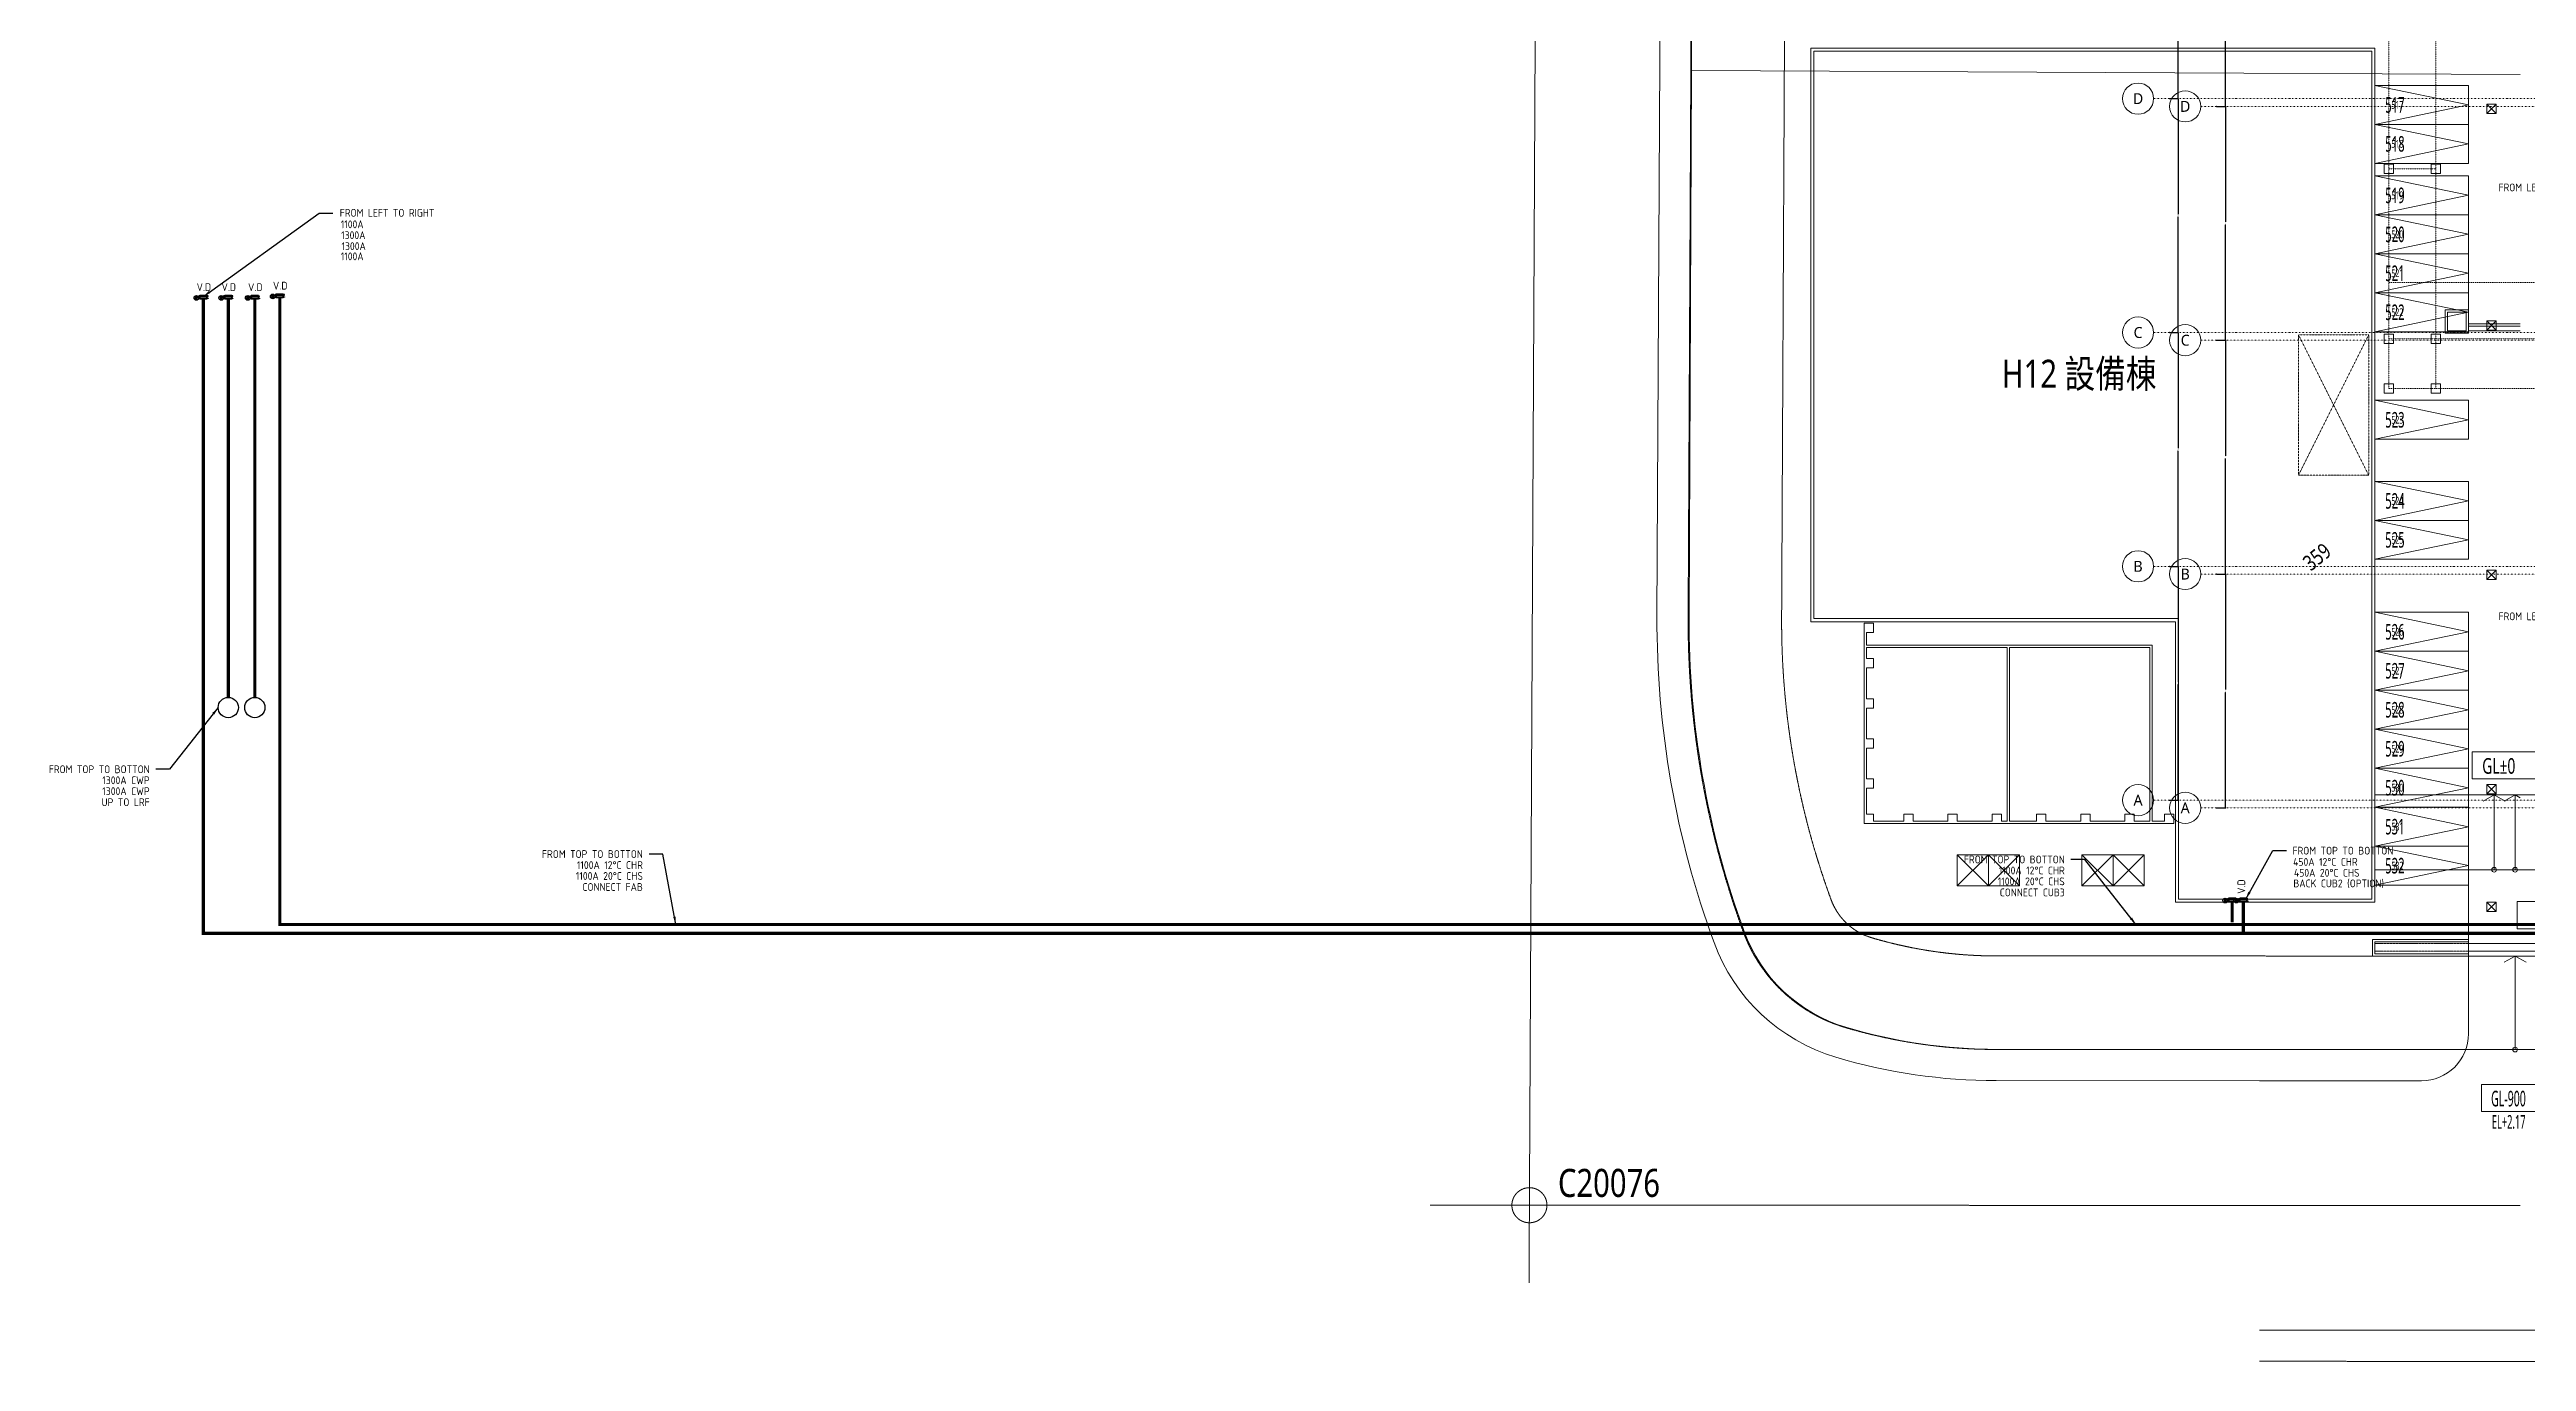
# Model space of a CAD drawing. Extents: x -168053 to 290600, y -560063 to 131745.
# Drawn here: x -168053 to -9098, y -35509 to 48645 of the extents above; entities that cross this region are included whole.
import ezdxf
from ezdxf.enums import TextEntityAlignment as Align

# ---------------------------------------------------------------- set-up
doc = ezdxf.new("R2010")
doc.units = 0
doc.header["$LTSCALE"] = 250
for name, pattern in [('H12PL1$0$CENTERK3', [0.2749, 0.25, -0.0083, 0.0083, -0.0083]), ('H12PL1$0$CENTERK4', [0.3582, 0.3333, -0.0083, 0.0083, -0.0083]), ('H12PL1$0$DOTK1', [0.01, 0.005, -0.005]), ('H12PL1$0$DOTK2', [0.0166, 0.0083, -0.0083]), ('H12PL1$0$JJP_三點線', [0.9, 0.3, -0.15, 0, -0.15, 0, -0.15, 0, -0.15]), ('H12PL1$0$STYLE_22', [0.018779, 0.006944, -0.011834]), ('H12PL25$0$JJP_三點線', [0.9, 0.3, -0.15, 0, -0.15, 0, -0.15, 0, -0.15])]:
    doc.linetypes.add(name, pattern=pattern)
for name, color, linetype in [('H12PL1$0$A-DIM', 252, 'Continuous'), ('H12PL1$0$L10_14_DOURO', 252, 'Continuous'), ('H12PL1$0$L10_14_LEVEL', 252, 'Continuous'), ('H12PL1$0$L10_14_PKG', 252, 'Continuous'), ('H12PL1$0$L10_14_PKG-NN', 252, 'Continuous'), ('H12PL1$0$L10_14_SHIKICHI', 252, 'Continuous'), ('H12PL1$0$L10_14_SIKICHI', 252, 'Continuous'), ('H12PL1$0$L10_14_SITE', 252, 'Continuous'), ('H12PL1$0$L10_14_STANTION新設', 252, 'Continuous'), ('H12PL1$0$L10_14_SUGATA3', 252, 'Continuous'), ('H12PL1$0$S-GRID', 252, 'Continuous'), ('H12PL1$0$全區配置圖_26_DOURO', 252, 'Continuous'), ('H12PL1$0$全區配置圖_26_PKG', 252, 'Continuous'), ('H12PL1$0$全區配置圖_26_PKG-NN', 252, 'Continuous'), ('H12PL1$0$全區配置圖_26_SHIKICHI', 252, 'Continuous'), ('H12PL1$0$全區配置圖_26_SIKICHI', 252, 'Continuous'), ('H12PL1$0$全區配置圖_26_SITE', 252, 'Continuous'), ('H12PL1$0$全區配置圖_26_SUGATA3', 252, 'Continuous'), ('H12PL1$0$全區配置圖_26_SUGATAD', 252, 'Continuous'), ('H12PL1$0$全區配置圖_26_TATEYA', 252, 'Continuous'), ('H12PL1$0$全區配置圖_26_TEXT2', 252, 'Continuous'), ('H12PL1$0$全區配置圖_26_地籍圖底圖', 252, 'Continuous'), ('H12PL1$0$全區配置圖_26_陰井', 252, 'Continuous'), ('H12PL25$0$A-DIM', 252, 'Continuous'), ('H12PL25$0$S-GRID', 252, 'Continuous'), ('XFM2P25-200K$0$$0$M-PIPE-TEXT', 3, 'Continuous'), ('XFM2P25-200K$0$$0$M-PIPE-TEXT-ARROR', 91, 'Continuous'), ('XFM2P25-200K$0$M-PIPE-CHWR13', 94, 'Continuous'), ('XFM2P25-200K$0$M-PIPE-CHWS12', 130, 'Continuous'), ('XFM2P25-200K$0$U-PCW-V', 2, 'Continuous')]:
    doc.layers.add(name, color=color, linetype=linetype)
doc.styles.add('H12PL1$0$dim-txt', font='isocp.shx', dxfattribs={"width": 0.7, "bigfont": 'chineset.shx'})
doc.styles.add('H12PL1$0$Standard', font='', dxfattribs={"width": 0.8})
doc.styles.add('H12PL25$0$dim-txt', font='isocp.shx', dxfattribs={"width": 0.7, "bigfont": 'chineset.shx'})
doc.styles.add('H12PL25$0$Standard', font='', dxfattribs={"width": 0.8})
doc.styles.add('XFM2P25-200K$0$$0$aa-txt', font='isocp.shx', dxfattribs={"bigfont": 'chineset.shx'})
doc.styles.get('H12PL1$0$Standard').set_extended_font_data('Microsoft JhengHei')
doc.styles.get('H12PL25$0$Standard').set_extended_font_data('Microsoft JhengHei')
doc.dimstyles.new('H12PL1$0$ARCH-dim-200MM', dxfattribs={"dimscale": 200, "dimtxt": 0.3, "dimasz": 0.1, "dimexe": 0.1, "dimexo": 0.1, "dimgap": 0.05, "dimtad": 1, "dimdec": 0, "dimlfac": 10, "dimrnd": 0.5, "dimdsep": 46, "dimtxsty": 'H12PL1$0$dim-txt', "dimblk": 'H12PL1$0$_Dot', "dimcen": 2, "dimclrd": 256, "dimclre": 256, "dimclrt": 256, "dimadec": 0, "dimazin": 0, "dimtfac": 1, "dimtix": 1, "dimtmove": 2, "dimatfit": 3, "dimldrblk": 'H12PL1$0$_OBLIQUE', "dimfxl": 1, "dimtvp": 1, "dimtolj": 1, "dimarcsym": 0})
doc.dimstyles.new('H12PL25$0$ARCH-dim-200MM', dxfattribs={"dimscale": 200, "dimtxt": 0.3, "dimasz": 0.1, "dimexe": 0.1, "dimexo": 0.1, "dimgap": 0.05, "dimtad": 1, "dimdec": 0, "dimlfac": 10, "dimrnd": 0.5, "dimdsep": 46, "dimtxsty": 'H12PL25$0$dim-txt', "dimblk": 'H12PL25$0$_Dot', "dimcen": 2, "dimclrd": 256, "dimclre": 256, "dimclrt": 256, "dimadec": 0, "dimazin": 0, "dimtfac": 1, "dimtix": 1, "dimtmove": 2, "dimatfit": 3, "dimldrblk": 'H12PL25$0$_OBLIQUE', "dimfxl": 1, "dimtvp": 1, "dimtolj": 1, "dimarcsym": 0})
doc.dimstyles.new('XFM2P25-200K$0$$0$adim-200', dxfattribs={"dimscale": 200, "dimtxt": 0.3, "dimasz": 2.5, "dimexe": 0.1, "dimexo": 0.5, "dimgap": 0.15, "dimtad": 0, "dimdec": 4, "dimzin": 3, "dimdsep": 46, "dimtxsty": 'XFM2P25-200K$0$$0$aa-txt', "dimcen": 2.5, "dimclrd": 256, "dimclre": 256, "dimclrt": 256, "dimadec": 0, "dimazin": 0, "dimtfac": 1, "dimtdec": 4, "dimtmove": 0, "dimatfit": 3, "dimfxl": 1, "dimtolj": 1, "dimtzin": 0, "dimarcsym": 0})

# ---------------------------------------------------------------- blocks, each defined once
blk = doc.blocks.new('XFM2P25-200K$0$BV-16-P')
at = {"layer": 'XFM2P25-200K$0$U-PCW-V'}
for p, q in [((-3, 54), (6, 45)), ((-3, 35), (6, 44)), ((-2, 55), (7, 46)), ((-2, 35), (7, 43)), ((4, 48), (4, 42)), ((5, 48), (18, 48)), ((5, 41), (18, 41)), ((17, 22), (6, 22)), ((22, 45), (9, 45)), ((22, 44), (9, 44)), ((10, 31), (10, 41)), ((10, 22), (10, 30)), ((13, 32), (13, 41)), ((13, 22), (13, 31)), ((18, 45), (18, 48)), ((18, 41), (18, 44)), ((17, -22), (6, -22)), ((10, -23), (10, -22)), ((12, -23), (10, -23)), ((11, -23), (11, -22)), ((12, -23), (12, -22)), ((13, -23), (13, -22))]:
    blk.add_line(p, q, dxfattribs=at)
for points in [[(3, -23), (0, -23), (0, 23), (3, 23)], [(6, -30), (3, -30), (3, 30), (6, 30), (6, -30)], [(17, -30), (20, -30), (20, 30), (17, 30), (17, -30)], [(20, -23), (23, -23), (23, 23), (20, 23)]]:
    blk.add_lwpolyline(points, dxfattribs=at)
for radius in [15, 14, 1.4, 0.849]:
    blk.add_circle((8, 45), radius, dxfattribs=at)
for centre, radius, start, end in [((10, -22), 0.342, 12.6804, 167.3196), ((10, -22), 0.342, 12.6804, 90), ((10, -23), 0.342, 192.6804, 347.3196), ((11, -23), 0.967, 46.3972, 133.6028), ((11, -22), 0.967, 226.3972, 313.6028), ((12, -22), 0.342, 12.6804, 167.3196), ((12, -23), 0.342, 192.6804, 347.3196), ((13, -22), 0.342, 90, 167.3196)]:
    blk.add_arc(centre, radius, start, end, dxfattribs=at)
blk = doc.blocks.new('*D109')
at = {"layer": 'DEFPOINTS', "color": 0, "linetype": 'Continuous', "transparency": 16777216}
for p in [(-29000, 60000), (-29000, 45000), (-28420, 45000)]:
    blk.add_point(p, dxfattribs=at)
at = {"layer": 'H12PL25$0$A-DIM', "linetype": 'Continuous', "lineweight": -2, "transparency": 16777216}
for p, q in [((-28980, 60000), (-28400, 60000)), ((-28420, 59980), (-28420, 52588)), ((-28420, 45020), (-28420, 52412)), ((-28980, 45000), (-28400, 45000))]:
    blk.add_line(p, q, dxfattribs=at)
at = {"layer": 'H12PL25$0$A-DIM', "linetype": 'Continuous', "lineweight": 0, "transparency": 16777216, "insert": (-28420, 52500), "char_height": 60, "attachment_point": 5, "rotation": 90, "style": 'H12PL25$0$dim-txt'}
blk.add_mtext('\\A1;150000', dxfattribs=at)
blk = doc.blocks.new('H12PL25$0$_Dot')
blk = doc.blocks.new('H12PL25$0$_OBLIQUE')
at = {"color": 0, "linetype": 'ByBlock', "lineweight": -2}
blk.add_line((-0.5, -0.5), (0.5, 0.5), dxfattribs=at)
blk = doc.blocks.new('*D110')
at = {"layer": 'DEFPOINTS', "color": 0, "linetype": 'Continuous', "transparency": 16777216}
for p in [(-29000, 45000), (-29000, 30000), (-28420, 30000)]:
    blk.add_point(p, dxfattribs=at)
at = {"layer": 'H12PL25$0$A-DIM', "linetype": 'Continuous', "lineweight": -2, "transparency": 16777216}
for p, q in [((-28980, 45000), (-28400, 45000)), ((-28420, 44980), (-28420, 37588)), ((-28420, 30020), (-28420, 37412)), ((-28980, 30000), (-28400, 30000))]:
    blk.add_line(p, q, dxfattribs=at)
at = {"layer": 'H12PL25$0$A-DIM', "linetype": 'Continuous', "lineweight": 0, "transparency": 16777216, "insert": (-28420, 37500), "char_height": 60, "attachment_point": 5, "rotation": 90, "style": 'H12PL25$0$dim-txt'}
blk.add_mtext('\\A1;150000', dxfattribs=at)
blk = doc.blocks.new('*D111')
at = {"layer": 'DEFPOINTS', "color": 0, "linetype": 'Continuous', "transparency": 16777216}
for p in [(-29000, 30000), (-29000, 15000), (-28420, 15000)]:
    blk.add_point(p, dxfattribs=at)
at = {"layer": 'H12PL25$0$A-DIM', "linetype": 'Continuous', "lineweight": -2, "transparency": 16777216}
for p, q in [((-28980, 30000), (-28400, 30000)), ((-28420, 29980), (-28420, 22588)), ((-28420, 15020), (-28420, 22412)), ((-28980, 15000), (-28400, 15000))]:
    blk.add_line(p, q, dxfattribs=at)
at = {"layer": 'H12PL25$0$A-DIM', "linetype": 'Continuous', "lineweight": 0, "transparency": 16777216, "insert": (-28420, 22500), "char_height": 60, "attachment_point": 5, "rotation": 90, "style": 'H12PL25$0$dim-txt'}
blk.add_mtext('\\A1;150000', dxfattribs=at)
blk = doc.blocks.new('*D112')
at = {"layer": 'DEFPOINTS', "color": 0, "linetype": 'Continuous', "transparency": 16777216}
for p in [(-29000, 15000), (-29000, 0), (-28420, 0)]:
    blk.add_point(p, dxfattribs=at)
at = {"layer": 'H12PL25$0$A-DIM', "linetype": 'Continuous', "lineweight": -2, "transparency": 16777216}
for p, q in [((-28980, 15000), (-28400, 15000)), ((-28420, 14980), (-28420, 7588)), ((-28420, 20), (-28420, 7412)), ((-28980, 0), (-28400, 0))]:
    blk.add_line(p, q, dxfattribs=at)
at = {"layer": 'H12PL25$0$A-DIM', "linetype": 'Continuous', "lineweight": 0, "transparency": 16777216, "insert": (-28420, 7500), "char_height": 60, "attachment_point": 5, "rotation": 90, "style": 'H12PL25$0$dim-txt'}
blk.add_mtext('\\A1;150000', dxfattribs=at)
blk = doc.blocks.new('*D221')
at = {"layer": 'DEFPOINTS', "color": 0, "linetype": 'Continuous', "transparency": 16777216}
for p in [(-29000, 60000), (-29000, 45000), (-28420, 45000)]:
    blk.add_point(p, dxfattribs=at)
at = {"layer": 'H12PL1$0$A-DIM', "linetype": 'Continuous', "lineweight": -2, "transparency": 16777216}
for p, q in [((-28980, 60000), (-28400, 60000)), ((-28420, 59980), (-28420, 52588)), ((-28420, 45020), (-28420, 52412)), ((-28980, 45000), (-28400, 45000))]:
    blk.add_line(p, q, dxfattribs=at)
at = {"layer": 'H12PL1$0$A-DIM', "linetype": 'Continuous', "lineweight": 0, "transparency": 16777216, "insert": (-28420, 52500), "char_height": 60, "attachment_point": 5, "rotation": 90, "style": 'H12PL1$0$dim-txt'}
blk.add_mtext('\\A1;150000', dxfattribs=at)
blk = doc.blocks.new('H12PL1$0$_Dot')
blk = doc.blocks.new('H12PL1$0$_OBLIQUE')
at = {"color": 0, "linetype": 'ByBlock', "lineweight": -2}
blk.add_line((-0.5, -0.5), (0.5, 0.5), dxfattribs=at)
blk = doc.blocks.new('*D222')
at = {"layer": 'DEFPOINTS', "color": 0, "linetype": 'Continuous', "transparency": 16777216}
for p in [(-29000, 45000), (-29000, 30000), (-28420, 30000)]:
    blk.add_point(p, dxfattribs=at)
at = {"layer": 'H12PL1$0$A-DIM', "linetype": 'Continuous', "lineweight": -2, "transparency": 16777216}
for p, q in [((-28980, 45000), (-28400, 45000)), ((-28420, 44980), (-28420, 37588)), ((-28420, 30020), (-28420, 37412)), ((-28980, 30000), (-28400, 30000))]:
    blk.add_line(p, q, dxfattribs=at)
at = {"layer": 'H12PL1$0$A-DIM', "linetype": 'Continuous', "lineweight": 0, "transparency": 16777216, "insert": (-28420, 37500), "char_height": 60, "attachment_point": 5, "rotation": 90, "style": 'H12PL1$0$dim-txt'}
blk.add_mtext('\\A1;150000', dxfattribs=at)
blk = doc.blocks.new('*D223')
at = {"layer": 'DEFPOINTS', "color": 0, "linetype": 'Continuous', "transparency": 16777216}
for p in [(-29000, 30000), (-29000, 15000), (-28420, 15000)]:
    blk.add_point(p, dxfattribs=at)
at = {"layer": 'H12PL1$0$A-DIM', "linetype": 'Continuous', "lineweight": -2, "transparency": 16777216}
for p, q in [((-28980, 30000), (-28400, 30000)), ((-28420, 29980), (-28420, 22588)), ((-28420, 15020), (-28420, 22412)), ((-28980, 15000), (-28400, 15000))]:
    blk.add_line(p, q, dxfattribs=at)
at = {"layer": 'H12PL1$0$A-DIM', "linetype": 'Continuous', "lineweight": 0, "transparency": 16777216, "insert": (-28420, 22500), "char_height": 60, "attachment_point": 5, "rotation": 90, "style": 'H12PL1$0$dim-txt'}
blk.add_mtext('\\A1;150000', dxfattribs=at)
blk = doc.blocks.new('*D224')
at = {"layer": 'DEFPOINTS', "color": 0, "linetype": 'Continuous', "transparency": 16777216}
for p in [(-29000, 15000), (-29000, 0), (-28420, 0)]:
    blk.add_point(p, dxfattribs=at)
at = {"layer": 'H12PL1$0$A-DIM', "linetype": 'Continuous', "lineweight": -2, "transparency": 16777216}
for p, q in [((-28980, 15000), (-28400, 15000)), ((-28420, 14980), (-28420, 7588)), ((-28420, 20), (-28420, 7412)), ((-28980, 0), (-28400, 0))]:
    blk.add_line(p, q, dxfattribs=at)
at = {"layer": 'H12PL1$0$A-DIM', "linetype": 'Continuous', "lineweight": 0, "transparency": 16777216, "insert": (-28420, 7500), "char_height": 60, "attachment_point": 5, "rotation": 90, "style": 'H12PL1$0$dim-txt'}
blk.add_mtext('\\A1;150000', dxfattribs=at)
blk = doc.blocks.new('XFM2P25-200K')
at = {"layer": 'XFM2P25-200K$0$M-PIPE-CHWR13', "const_width": 200}
for points in [[(20070, 911), (20070, -8050), (-158181, -8050), (-158181, 32637)], [(-27271, -8050), (-27271, -6025)]]:
    blk.add_lwpolyline(points, dxfattribs=at)
at = {"layer": 'XFM2P25-200K$0$M-PIPE-CHWR13', "color": 1, "const_width": 200}
for points in [[(-156581, 32637), (-156581, 7085)], [(-154881, 32632), (-154881, 7085)]]:
    blk.add_lwpolyline(points, dxfattribs=at)
at = {"layer": 'XFM2P25-200K$0$M-PIPE-CHWR13', "color": 1}
for centre in [(-156581, 6435), (-154881, 6435)]:
    blk.add_circle(centre, 650, dxfattribs=at)
at = {"layer": 'XFM2P25-200K$0$M-PIPE-CHWS12', "const_width": 200}
for points in [[(21675, 1595), (19500, 1595), (19500, -7480), (-153281, -7480), (-153281, 32729)], [(-27983, -7332), (-27983, -6025)]]:
    blk.add_lwpolyline(points, dxfattribs=at)
at = {"layer": 'XFM2P25-200K$0$M-PIPE-CHWR13', "xscale": 10.00000000000007, "yscale": 10.00000000000007, "zscale": 10.00000000000007, "rotation": 90}
for p in [(-158181, 32637), (-156581, 32637), (-154881, 32632), (-153281, 32729), (-27983, -6025), (-27271, -6025)]:
    blk.add_blockref('XFM2P25-200K$0$BV-16-P', p, dxfattribs=at)
at = {"layer": 'XFM2P25-200K$0$$0$M-PIPE-TEXT', "style": 'XFM2P25-200K$0$$0$aa-txt'}
for s, p in [('FROM LEFT TO RIGHT', (-4817, 39801, 0)), ('FROM LEFT TO RIGHT', (-143354, 38171, 0)), ('1100A', (-147897, 37434, 0)), ('1300A', (-147777, 36734, 0)), ('1100A', (-147897, 35380, 0)), ('1300A', (-147757, 36034, 0)), ('V.D', (-157690, 33407, 0)), ('V.D', (-156090, 33407, 0)), ('V.D', (-154390, 33402, 0)), ('V.D', (-152790, 33499, 0)), ('FROM LEFT TO RIGHT', (-4817, 12288, 0)), ('FROM TOP TO BOTTON', (-161627, 2477)), ('1300A CWP', (-161627, 1771)), ('UP TO LRF', (-161627, 363)), ('1300A CWP', (-161627, 1071)), ('FROM TOP TO BOTTON', (-129977, -2962)), ('FROM TOP TO BOTTON', (-38727, -3308)), ('FROM TOP TO BOTTON', (-17642, -2744, 0)), ('1100A 20%%DC CHS', (-129977, -4368)), ('1100A 12%%DC CHR', (-129977, -3668)), ('1100A 20%%DC CHS', (-38727, -4714)), ('1100A 12%%DC CHR', (-38727, -4014)), ('450A 12%%DC CHR', (-19929, -3465, 0)), ('BACK CUB2 (OPTION)', (-18243, -4844, 0)), ('450A 20%%DC CHS', (-19810, -4165, 0)), ('CONNECT FAB', (-129977, -5075)), ('CONNECT CUB3', (-38727, -5422))]:
    blk.add_text(s, height=500, dxfattribs=at).set_placement(p, align=Align.MIDDLE_RIGHT)
blk.add_text('V.D', height=500, rotation=90, dxfattribs=at).set_placement((-27396, -4588, 0), align=Align.MIDDLE_RIGHT)
at = {"layer": 'XFM2P25-200K$0$$0$M-PIPE-TEXT-ARROR'}
for points in [[(-158181, 32803, 0), (-150749, 38155, 0), (-149863, 38155, 0)], [(-157231, 6435), (-160346, 2477), (-161232, 2477)], [(-127858, -7480, 0), (-128696, -2962, 0), (-129582, -2962, 0)], [(-27117, -5847, 0), (-25373, -2744, 0), (-24487, -2744, 0)], [(-34161, -7480, 0), (-37446, -3308, 0), (-38332, -3308, 0)]]:
    blk.add_leader(points, dimstyle='XFM2P25-200K$0$$0$adim-200', dxfattribs=at)
blk = doc.blocks.new('H12PL25')
at = {"layer": 'H12PL25$0$S-GRID', "linetype": 'H12PL25$0$JJP_三點線', "lineweight": 0}
for p, q in [((-29000, 45000), (-30000, 45000)), ((-29000, 45000), (289600, 45000)), ((-29000, 30000), (-30000, 30000)), ((-29000, 30000), (289600, 30000)), ((-29000, 15000), (-30000, 15000)), ((-29000, 15000), (289600, 15000)), ((-29000, 0), (-30000, 0)), ((-29000, 0), (289600, 0))]:
    blk.add_line(p, q, dxfattribs=at)
at = {"layer": 'H12PL25$0$S-GRID', "lineweight": 0}
for centre in [(-31000, 45000), (-31000, 30000), (-31000, 15000), (-31000, 0)]:
    blk.add_circle(centre, 1000, dxfattribs=at)
at = {"layer": 'H12PL25$0$S-GRID', "linetype": 'H12PL25$0$JJP_三點線', "lineweight": 0}
for p in [(-29000, 45000), (-29000, 45000), (-29000, 30000), (-29000, 30000), (-29000, 15000), (-29000, 15000), (-29000, 0), (-29000, 0)]:
    blk.add_point(p, dxfattribs=at)
at = {"layer": 'H12PL25$0$S-GRID', "style": 'H12PL25$0$Standard'}
for s, p in [('D', (-31000, 45350)), ('C', (-31000, 30350)), ('B', (-31000, 15350)), ('A', (-31000, 350))]:
    blk.add_text(s, height=700, dxfattribs=at).set_placement(p, align=Align.TOP_CENTER)
at = {"layer": 'H12PL25$0$A-DIM', "linetype": 'Continuous', "lineweight": 0}
for base, p1, p2, picture, middle in [((-28420, 45000), (-29000, 60000), (-29000, 45000), '*D109', (-28420, 52500)), ((-28420, 30000), (-29000, 45000), (-29000, 30000), '*D110', (-28420, 37500)), ((-28420, 15000), (-29000, 30000), (-29000, 15000), '*D111', (-28420, 22500)), ((-28420, 0), (-29000, 15000), (-29000, 0), '*D112', (-28420, 7500))]:
    dim = blk.add_linear_dim(base=base, p1=p1, p2=p2, angle=270, dimstyle='H12PL25$0$ARCH-dim-200MM', dxfattribs=at)
    dim.commit()
    dim.dimension.update_dxf_attribs({"geometry": picture, "text_midpoint": middle, "dimtype": 128, "text_rotation": 90})
blk = doc.blocks.new('H12PL1')
at = {"layer": 'H12PL1$0$L10_14_DOURO', "lineweight": 0}
for p, q in [((-12800.73, -17998.7), (-23200, -17996.16)), ((10639.33, -34004.43), (-23200, -33996.16))]:
    blk.add_line(p, q, dxfattribs=at)
blk.add_arc((-12800, -14998.7), 3000, 269.9859957, 0, dxfattribs=at)
at = {"layer": 'H12PL1$0$L10_14_LEVEL', "lineweight": 0, "flags": 128}
for points in [[(-9559.58, 3099.56), (-5397.41, 3099.56), (-5397.41, 1363.78), (-9559.58, 1363.78)], [(-6674.71, -6507.17), (-2512.53, -6507.17), (-2512.53, -8242.94), (-6674.71, -8242.94)], [(-8964.89, -18238.17), (-4802.72, -18238.17), (-4802.72, -19973.94), (-8964.89, -19973.94)]]:
    blk.add_lwpolyline(points, close=True, dxfattribs=at)
at = {"layer": 'H12PL1$0$L10_14_PKG', "lineweight": 0, "flags": 128}
for points in [[(-15800, 45850), (-9800, 44600), (-15800, 43350)], [(-15800, 43350), (-9800, 42100), (-15800, 40850)], [(-15800, 37550), (-9800, 38800), (-15800, 40050)], [(-15800, 35050), (-9800, 36300), (-15800, 37550)], [(-15800, 32550), (-9800, 33800), (-15800, 35050)], [(-15800, 30050), (-9800, 31300), (-15800, 32550)], [(-15800, 23150), (-9800, 24400), (-15800, 25650)], [(-15800, 17950.01), (-9800, 19200.01), (-15800, 20450.01)], [(-15800, 15450.01), (-9800, 16700.01), (-15800, 17950.01)], [(-15800, 9550), (-9800, 10800), (-15800, 12050)], [(-15800, 7050), (-9800, 8300), (-15800, 9550)], [(-15800, 4550), (-9800, 5800), (-15800, 7050)], [(-15800, 2050), (-9800, 3300), (-15800, 4550)], [(-15800, -450), (-9800, 800), (-15800, 2050)], [(-15800, -2950), (-9800, -1700), (-15800, -450)], [(-15800, -5450), (-9800, -4200), (-15800, -2950)]]:
    blk.add_lwpolyline(points, dxfattribs=at)
for points in [[(-15800, 45850), (-9800, 45850), (-9800, 43350), (-15800, 43350)], [(-15800, 43350), (-9800, 43350), (-9800, 40850), (-15800, 40850)], [(-15800, 37550), (-9800, 37550), (-9800, 40050), (-15800, 40050)], [(-15800, 35050), (-9800, 35050), (-9800, 37550), (-15800, 37550)], [(-15800, 32550), (-9800, 32550), (-9800, 35050), (-15800, 35050)], [(-15800, 30050), (-9800, 30050), (-9800, 32550), (-15800, 32550)], [(-15800, 23150), (-9800, 23150), (-9800, 25650), (-15800, 25650)], [(-15800, 17950.01), (-9800, 17950.01), (-9800, 20450.01), (-15800, 20450.01)], [(-15800, 15450.01), (-9800, 15450.01), (-9800, 17950.01), (-15800, 17950.01)], [(-15800, 9550), (-9800, 9550), (-9800, 12050), (-15800, 12050)], [(-15800, 7050), (-9800, 7050), (-9800, 9550), (-15800, 9550)], [(-15800, 4550), (-9800, 4550), (-9800, 7050), (-15800, 7050)], [(-15800, 2050), (-9800, 2050), (-9800, 4550), (-15800, 4550)], [(-15800, -450), (-9800, -450), (-9800, 2050), (-15800, 2050)], [(-15800, -2950), (-9800, -2950), (-9800, -450), (-15800, -450)], [(-15800, -5450), (-9800, -5450), (-9800, -2950), (-15800, -2950)]]:
    blk.add_lwpolyline(points, close=True, dxfattribs=at)
at = {"layer": 'H12PL1$0$L10_14_SIKICHI', "linetype": 'H12PL1$0$CENTERK4', "lineweight": 0}
for p, q in [((263352.82, -10066.2), (-23200, -9996.16)), ((263351.35, -16066.2), (-23200, -15996.16)), ((263351.35, -16066.2), (-14000, -15998.41)), ((10638.84, -36004.43), (-23200, -35996.16))]:
    blk.add_line(p, q, dxfattribs=at)
at = {"layer": 'H12PL1$0$L10_14_SITE', "lineweight": 0}
for p, q in [((-9800, 340), (-9800, 2050)), ((-15800, 340), (-500, 340)), ((-15800, -4460), (-500, -4460)), ((-9800, -14998.7), (-9800, -4460)), ((-15950, -8944.44), (-15950, -9999.44)), ((-15950, -8944.44), (-15950, -9999.44)), ((-9800, -8944.44), (-15950, -8944.44)), ((-15800, -9094.44), (-15800, -9849.44)), ((-9800, -9094.44), (-15800, -9094.44)), ((-9800, -9094.44), (-10764.94, -9094.44)), ((-9801.57, -9694.44), (-9801.57, -9194.44)), ((-9800, -8944.44), (-9800, -9094.44)), ((-9800, -9999.44), (-15950, -9999.44)), ((-9800, -9849.44), (-15800, -9849.44)), ((-9800, -9999.44), (-9800, -9849.44))]:
    blk.add_line(p, q, dxfattribs=at)
at = {"layer": 'H12PL1$0$L10_14_SITE', "linetype": 'H12PL1$0$DOTK1', "lineweight": 0}
for p, q in [((-9801.57, -9194.44), (-15800, -9194.44)), ((-9801.57, -9694.44), (-15800, -9694.44))]:
    blk.add_line(p, q, dxfattribs=at)
at = {"layer": 'H12PL1$0$L10_14_SITE', "lineweight": 0, "flags": 128}
for points in [[(-8150, -4460), (-8150, 340), (-7450, -60), (-8150, 340), (-8850, -60)], [(-6800.43, -16000.15), (-6800.04, -10000.15), (-6100.04, -10400.15), (-6800.04, -10000.15), (-7500.04, -10400.15)]]:
    blk.add_lwpolyline(points, dxfattribs=at)
blk.add_lwpolyline([(-3800, -9694.44), (-9801.57, -9694.44), (-9801.57, -9194.44), (-3800, -9194.44)], close=True, dxfattribs=at)
at = {"layer": 'H12PL1$0$L10_14_SITE', "lineweight": 0}
for centre in [(-8150, -4460), (-6800.43, -16000.15)]:
    blk.add_circle(centre, 150, dxfattribs=at)
at = {"layer": 'H12PL1$0$L10_14_STANTION新設', "linetype": 'H12PL1$0$DOTK2', "lineweight": 0}
for p, q in [((-14900, 26400), (-14900, 93300)), ((-11900, 26400), (-11900, 93300)), ((-14900, 40500), (-11900, 40500)), ((-14900, 33200), (-1300, 33200)), ((-14900, 29600), (-1300, 29600)), ((-14900, 26400), (-1300, 26400))]:
    blk.add_line(p, q, dxfattribs=at)
at = {"layer": 'H12PL1$0$L10_14_STANTION新設', "lineweight": 0, "flags": 128}
for points in [[(-15200, 40800), (-14600, 40800), (-14600, 40200), (-15200, 40200)], [(-12200, 40800), (-11600, 40800), (-11600, 40200), (-12200, 40200)], [(-15200, 29900), (-14600, 29900), (-14600, 29300), (-15200, 29300)], [(-12200, 29900), (-11600, 29900), (-11600, 29300), (-12200, 29300)], [(-15200, 26700), (-14600, 26700), (-14600, 26100), (-15200, 26100)], [(-12200, 26700), (-11600, 26700), (-11600, 26100), (-12200, 26100)]]:
    blk.add_lwpolyline(points, close=True, dxfattribs=at)
at = {"layer": 'H12PL1$0$L10_14_SUGATA3', "lineweight": 0}
for p, q in [((-8625, 44650), (-8025, 44050)), ((-8625, 44050), (-8025, 44650)), ((-8625, 30750), (-8025, 30150)), ((-8625, 30150), (-8025, 30750)), ((-8625.35, 14750), (-8025.35, 14150)), ((-8625.35, 14150), (-8025.35, 14750)), ((-8625, 400), (-8025, 1000)), ((-8625, 1000), (-8025, 400)), ((-8625, -6550), (-8025, -7150)), ((-8625, -7150), (-8025, -6550))]:
    blk.add_line(p, q, dxfattribs=at)
at = {"layer": 'H12PL1$0$L10_14_SUGATA3', "lineweight": 0, "flags": 128}
for points in [[(-8625, 44050), (-8025, 44050), (-8025, 44650), (-8625, 44650)], [(-8625, 30150), (-8025, 30150), (-8025, 30750), (-8625, 30750)], [(-8625.35, 14150), (-8025.35, 14150), (-8025.35, 14750), (-8625.35, 14750)], [(-8625, 400), (-8025, 400), (-8025, 1000), (-8625, 1000)], [(-8625, -7150), (-8025, -7150), (-8025, -6550), (-8625, -6550)]]:
    blk.add_lwpolyline(points, close=True, dxfattribs=at)
at = {"layer": 'H12PL1$0$S-GRID', "linetype": 'H12PL1$0$JJP_三點線', "lineweight": 0}
for p, q in [((-29000, 45000), (-30000, 45000)), ((-29000, 45000), (289600, 45000)), ((-29000, 30000), (-30000, 30000)), ((-29000, 30000), (289600, 30000)), ((-29000, 15000), (-30000, 15000)), ((-29000, 15000), (289600, 15000)), ((-29000, 0), (-30000, 0)), ((-29000, 0), (289600, 0))]:
    blk.add_line(p, q, dxfattribs=at)
at = {"layer": 'H12PL1$0$S-GRID', "lineweight": 0}
for centre in [(-31000, 45000), (-31000, 30000), (-31000, 15000), (-31000, 0)]:
    blk.add_circle(centre, 1000, dxfattribs=at)
at = {"layer": 'H12PL1$0$S-GRID', "linetype": 'H12PL1$0$JJP_三點線', "lineweight": 0}
for p in [(-29000, 45000), (-29000, 45000), (-29000, 30000), (-29000, 30000), (-29000, 15000), (-29000, 15000), (-29000, 0), (-29000, 0)]:
    blk.add_point(p, dxfattribs=at)
at = {"layer": 'H12PL1$0$全區配置圖_26_DOURO', "lineweight": 0}
for p, q in [((-61872.83, 11786.87), (-61282.58, 131204.65)), ((-12800.73, -17998.7), (-40103.1, -17992.03))]:
    blk.add_line(p, q, dxfattribs=at)
for centre, radius, start, end in [((-2043.1, 11476.05), 59830.54, 179.7018468, 200.149594), ((-46968.55, -5012.88), 11974.71, 200.125612, 253.4225722), ((-12800, -14998.7), 3000, 269.9859957, 0), ((-40094.3, 18007.97), 36000, 253.3881535, 269.9859957)]:
    blk.add_arc(centre, radius, start, end, dxfattribs=at)
at = {"layer": 'H12PL1$0$全區配置圖_26_PKG', "lineweight": 0, "flags": 128}
for points in [[(-15800, 45850), (-9800, 44600), (-15800, 43350)], [(-15800, 43350), (-9800, 42100), (-15800, 40850)], [(-15800, 37550), (-9800, 38800), (-15800, 40050)], [(-15800, 35050), (-9800, 36300), (-15800, 37550)], [(-15800, 32550), (-9800, 33800), (-15800, 35050)], [(-15800, 30050), (-9800, 31300), (-15800, 32550)], [(-15800, 23150), (-9800, 24400), (-15800, 25650)], [(-15800, 17950.01), (-9800, 19200.01), (-15800, 20450.01)], [(-15800, 15450.01), (-9800, 16700.01), (-15800, 17950.01)], [(-15800, 9550), (-9800, 10800), (-15800, 12050)], [(-15800, 7050), (-9800, 8300), (-15800, 9550)], [(-15800, 4550), (-9800, 5800), (-15800, 7050)], [(-15800, 2050), (-9800, 3300), (-15800, 4550)], [(-15800, -450), (-9800, 800), (-15800, 2050)], [(-15800, -2950), (-9800, -1700), (-15800, -450)], [(-15800, -5450), (-9800, -4200), (-15800, -2950)]]:
    blk.add_lwpolyline(points, dxfattribs=at)
for points in [[(-15800, 45850), (-9800, 45850), (-9800, 43350), (-15800, 43350)], [(-15800, 43350), (-9800, 43350), (-9800, 40850), (-15800, 40850)], [(-15800, 37550), (-9800, 37550), (-9800, 40050), (-15800, 40050)], [(-15800, 35050), (-9800, 35050), (-9800, 37550), (-15800, 37550)], [(-15800, 32550), (-9800, 32550), (-9800, 35050), (-15800, 35050)], [(-15800, 30050), (-9800, 30050), (-9800, 32550), (-15800, 32550)], [(-15800, 23150), (-9800, 23150), (-9800, 25650), (-15800, 25650)], [(-15800, 17950.01), (-9800, 17950.01), (-9800, 20450.01), (-15800, 20450.01)], [(-15800, 15450.01), (-9800, 15450.01), (-9800, 17950.01), (-15800, 17950.01)], [(-15800, 9550), (-9800, 9550), (-9800, 12050), (-15800, 12050)], [(-15800, 7050), (-9800, 7050), (-9800, 9550), (-15800, 9550)], [(-15800, 4550), (-9800, 4550), (-9800, 7050), (-15800, 7050)], [(-15800, 2050), (-9800, 2050), (-9800, 4550), (-15800, 4550)], [(-15800, -450), (-9800, -450), (-9800, 2050), (-15800, 2050)], [(-15800, -2950), (-9800, -2950), (-9800, -450), (-15800, -450)], [(-15800, -5450), (-9800, -5450), (-9800, -2950), (-15800, -2950)]]:
    blk.add_lwpolyline(points, close=True, dxfattribs=at)
at = {"layer": 'H12PL1$0$全區配置圖_26_SHIKICHI', "linetype": 'H12PL1$0$CENTERK4', "lineweight": 0}
blk.add_circle((-70059.1, -25983.63), 1125, dxfattribs=at)
at = {"layer": 'H12PL1$0$全區配置圖_26_SIKICHI', "linetype": 'H12PL1$0$CENTERK3', "lineweight": 0}
for p, q in [((-70083.72, -30966.93), (-69282.46, 131204.65)), ((-59873.01, 11746.8), (-59282.56, 131204.65)), ((-53872.94, 11746.53), (-53282.49, 131204.65)), ((-6481.46, -10000.25), (-40101.15, -9992.03)), ((-6481.46, -16000.25), (-40102.61, -15992.03)), ((-6481.46, -25999.04), (-76427.3, -25982.08))]:
    blk.add_line(p, q, dxfattribs=at)
at = {"layer": 'H12PL1$0$全區配置圖_26_SIKICHI', "lineweight": 0}
blk.add_line((-40012.28, -15992.03), (-40012.23, -15992.03), dxfattribs=at)
at = {"layer": 'H12PL1$0$全區配置圖_26_SIKICHI', "linetype": 'H12PL1$0$CENTERK3', "lineweight": 0}
for centre, radius, start, end in [((-2043.1, 11476.05), 57830.54, 179.7018468, 200.149594), ((-2043.1, 11476.05), 51830.54, 179.7010047, 200.1512596), ((-46968.55, -5012.88), 3974.71, 200.1111296, 253.4438869), ((-46968.55, -5012.88), 9974.71, 200.125612, 253.4225722), ((-40094.3, 18007.97), 28000, 253.3838038, 269.9859957), ((-40094.3, 18007.97), 34000, 253.3881535, 269.9859957)]:
    blk.add_arc(centre, radius, start, end, dxfattribs=at)
at = {"layer": 'H12PL1$0$全區配置圖_26_SITE', "lineweight": 0}
for p, q in [((-9800, -14998.7), (-9800, 2050)), ((-9800, 340), (-6481.46, 340)), ((-9800, -4460), (-6481.46, -4460)), ((-9800, -8944.44), (-15950, -8944.44)), ((-15950, -8944.44), (-15950, -9999.44)), ((-15950, -8944.44), (-15950, -9999.44)), ((-9800, -9094.44), (-15800, -9094.44)), ((-15800, -9094.44), (-15800, -9849.44)), ((-9800, -9094.44), (-10764.94, -9094.44)), ((-9801.57, -9694.44), (-9801.57, -9194.44)), ((-9800, -8944.44), (-9800, -9094.44)), ((-9800, -9999.44), (-15950, -9999.44)), ((-9800, -9849.44), (-15800, -9849.44)), ((-9800, -9999.44), (-9800, -9849.44))]:
    blk.add_line(p, q, dxfattribs=at)
at = {"layer": 'H12PL1$0$全區配置圖_26_SITE', "linetype": 'H12PL1$0$DOTK1', "lineweight": 0}
for p, q in [((-9801.57, -9194.44), (-15800, -9194.44)), ((-9801.57, -9694.44), (-15800, -9694.44))]:
    blk.add_line(p, q, dxfattribs=at)
at = {"layer": 'H12PL1$0$全區配置圖_26_SITE', "lineweight": 0, "flags": 128}
for points in [[(-6481.46, 157.98), (-6800, 340), (-7500, -60)], [(-6800, -4460), (-6800, 340), (-6481.46, 157.98)], [(-6481.46, -9694.44), (-9801.57, -9694.44), (-9801.57, -9194.44), (-6481.46, -9194.44)], [(-6481.46, -10182.19), (-6800.04, -10000.15), (-7500.04, -10400.15)], [(-6800.43, -16000.15), (-6800.04, -10000.15), (-6481.46, -10182.19)]]:
    blk.add_lwpolyline(points, dxfattribs=at)
at = {"layer": 'H12PL1$0$全區配置圖_26_SITE', "lineweight": 0}
for centre in [(-6800, -4460), (-6800.43, -16000.15)]:
    blk.add_circle(centre, 150, dxfattribs=at)
at = {"layer": 'H12PL1$0$全區配置圖_26_SUGATA3', "lineweight": 0}
for p, q in [((-48580, -1500), (-48580, 11350)), ((-48430, 11350), (-48580, 11350)), ((-47980, 11350), (-48430, 11350)), ((-47980, 10750), (-47980, 11350)), ((-48430, 9950), (-48430, 10750)), ((-47980, 10750), (-48430, 10750)), ((-39386.01, 9950), (-48430, 9950)), ((-48430, 9080), (-48430, 9800)), ((-48430, 9800), (-39400, 9800)), ((-39400, 9950), (-30100, 9950)), ((-39400, 9800), (-39400, -1350)), ((-39250, -1350), (-39250, 9800)), ((-39250, 9800), (-30250, 9800)), ((-30250, 9800), (-30250, -1350)), ((-30100, 9950), (-30100, -1350)), ((-47980, 9080), (-48430, 9080)), ((-48430, 6510), (-48430, 8480)), ((-47980, 8480), (-48430, 8480)), ((-47980, 8480), (-47980, 9080)), ((-47980, 6510), (-48430, 6510)), ((-47980, 5910), (-47980, 6510)), ((-48430, 3940), (-48430, 5910)), ((-47980, 5910), (-48430, 5910)), ((-47980, 3940), (-48430, 3940)), ((-48430, 1370), (-48430, 3340)), ((-47980, 3340), (-48430, 3340)), ((-47980, 3340), (-47980, 3940)), ((-47980, 1370), (-48430, 1370)), ((-47980, 770), (-48430, 770)), ((-48430, -900), (-48430, 770)), ((-47980, 770), (-47980, 1370)), ((-28700, -1500), (-48580, -1500)), ((-47980, -900), (-48430, -900)), ((-47980, -1350), (-47980, -900)), ((-46040, -1350), (-47980, -1350)), ((-46040, -900), (-46040, -1350)), ((-45440, -900), (-46040, -900)), ((-45440, -900), (-45440, -1350)), ((-43200, -1350), (-45440, -1350)), ((-43200, -900), (-43200, -1350)), ((-42600, -900), (-43200, -900)), ((-42600, -900), (-42600, -1350)), ((-40360, -1350), (-42600, -1350)), ((-40360, -900), (-40360, -1350)), ((-39760, -900), (-40360, -900)), ((-39760, -900), (-39760, -1350)), ((-39400, -1350), (-39760, -1350)), ((-39250, -1350), (-37520, -1350)), ((-36920, -900), (-37520, -900)), ((-37520, -900), (-37520, -1350)), ((-36920, -900), (-36920, -1350)), ((-34680, -1350), (-36920, -1350)), ((-34080, -900), (-34680, -900)), ((-34680, -900), (-34680, -1350)), ((-34080, -900), (-34080, -1350)), ((-31840, -1350), (-34080, -1350)), ((-31240, -900), (-31840, -900)), ((-31840, -900), (-31840, -1350)), ((-31240, -900), (-31240, -1350)), ((-30250, -1350), (-31240, -1350)), ((-30100, -1350), (-29300, -1350)), ((-29300, -900), (-29300, -1350)), ((-28700, -900), (-29300, -900)), ((-28700, -900), (-28700, -1350)), ((-28700, -1350), (-28700, -1500)), ((-40600, -3500), (-42600, -5500)), ((-42600, -3500), (-40600, -5500)), ((-38600, -3500), (-40600, -5500)), ((-40600, -3500), (-38600, -5500)), ((-34600, -3500), (-32600, -5500)), ((-32600, -3500), (-34600, -5500)), ((-32600, -3500), (-30600, -5500)), ((-30600, -3500), (-32600, -5500))]:
    blk.add_line(p, q, dxfattribs=at)
at = {"layer": 'H12PL1$0$全區配置圖_26_SUGATA3', "lineweight": 0, "flags": 128}
for points in [[(-28400, -6350), (-28400, 11650), (-51800, 11650), (-51800, 48050), (-16000, 48050), (-16000, -6350)], [(-42600, -5500), (-40600, -5500), (-40600, -3500), (-42600, -3500)], [(-38600, -5500), (-40600, -5500), (-40600, -3500), (-38600, -3500)], [(-34600, -5500), (-32600, -5500), (-32600, -3500), (-34600, -3500)], [(-30600, -5500), (-32600, -5500), (-32600, -3500), (-30600, -3500)]]:
    blk.add_lwpolyline(points, close=True, dxfattribs=at)
at = {"layer": 'H12PL1$0$全區配置圖_26_SUGATAD', "linetype": 'H12PL1$0$STYLE_22', "lineweight": 0}
for p, q in [((-20700, 29850), (-16200, 20850)), ((-20700, 20850), (-16200, 29850))]:
    blk.add_line(p, q, dxfattribs=at)
at = {"layer": 'H12PL1$0$全區配置圖_26_SUGATAD', "linetype": 'H12PL1$0$STYLE_22', "lineweight": 0, "flags": 128}
blk.add_lwpolyline([(-20700, 20850), (-20700, 29850), (-16200, 29850), (-16200, 20850)], close=True, dxfattribs=at)
at = {"layer": 'H12PL1$0$全區配置圖_26_TATEYA', "lineweight": 0, "flags": 128}
blk.add_lwpolyline([(-28600, -6550), (-28600, 11450), (-52000, 11450), (-52000, 48250), (-15800, 48250), (-15800, -6550)], close=True, dxfattribs=at)
at = {"layer": 'H12PL1$0$全區配置圖_26_地籍圖底圖', "lineweight": 0, "flags": 128}
for points in [[(-6481.46, -15985.35), (-40035.16, -15985.2, -0.072524185), (-49746.79, -14568.81, -0.236964904), (-56281.91, -8421.48, -0.089109977), (-59812.05, 11777.85), (-59646.93, 46805.5), (-59353.78, 109253.98), (-59250.43, 131204.65)], [(-6481.46, 46556.22), (-59646.93, 46805.5), (-59812.05, 11777.85, 0.089109977), (-56281.91, -8421.48, 0.236964904), (-49746.79, -14568.81, 0.072524185), (-40035.16, -15985.2), (-6481.46, -15985.35)]]:
    blk.add_lwpolyline(points, format="xyb", dxfattribs=at)
blk.add_lwpolyline([(-6481.46, 109005.6), (-59353.78, 109253.98), (-59646.93, 46805.5), (-6481.46, 46556.22)], dxfattribs=at)
at = {"layer": 'H12PL1$0$全區配置圖_26_陰井', "lineweight": 0}
for p, q in [((-9787.63, 30561), (-6481.46, 30561)), ((-9787.63, 30411), (-6481.46, 30411)), ((-9787.63, 30111), (-6481.46, 30111))]:
    blk.add_line(p, q, dxfattribs=at)
at = {"layer": 'H12PL1$0$全區配置圖_26_陰井', "lineweight": 0, "flags": 128}
for points in [[(-11287.63, 29961), (-9787.63, 29961), (-9787.63, 31461), (-11287.63, 31461)], [(-11137.63, 30111), (-9937.63, 30111), (-9937.63, 31311), (-11137.63, 31311)]]:
    blk.add_lwpolyline(points, close=True, dxfattribs=at)
at = {"layer": 'H12PL1$0$L10_14_LEVEL', "linetype": 'Continuous', "lineweight": 0, "char_height": 1000, "attachment_point": 4, "style": 'H12PL1$0$Standard'}
for s, insert in [('\\A1;{\\W0.68;GL±0}', (-8911.39, 2187.94)), ('\\A1;{\\W0.52;GL-900}', (-8343.51, -19149.79))]:
    blk.add_mtext(s, dxfattribs=dict(at, insert=insert))
at = {"layer": 'H12PL1$0$L10_14_PKG-NN', "linetype": 'Continuous', "lineweight": 0, "char_height": 500, "attachment_point": 4, "style": 'H12PL1$0$Standard'}
for s, insert in [('\\A1;{\\W0.56;517}', (-14747.75, 44596.73)), ('\\A1;{\\W0.56;518}', (-14747.75, 42096.73)), ('\\A1;{\\W0.56;519}', (-14747.75, 38796.73)), ('\\A1;{\\W0.56;520}', (-14747.75, 36295.88)), ('\\A1;{\\W0.56;521}', (-14747.75, 33796.73)), ('\\A1;{\\W0.56;522}', (-14747.75, 31295.88)), ('\\A1;{\\W0.56;523}', (-14747.75, 24395.88)), ('\\A1;{\\W0.56;524}', (-14747.75, 19195.89)), ('\\A1;{\\W0.56;525}', (-14747.75, 16695.89)), ('\\A1;{\\W0.56;526}', (-14747.75, 10795.88)), ('\\A1;{\\W0.56;527}', (-14747.75, 8295.88)), ('\\A1;{\\W0.56;528}', (-14747.75, 5795.88)), ('\\A1;{\\W0.56;529}', (-14747.75, 3295.88)), ('\\A1;{\\W0.56;530}', (-14747.75, 795.88)), ('\\A1;{\\W0.56;531}', (-14747.75, -1703.27)), ('\\A1;{\\W0.56;532}', (-14747.75, -4204.12))]:
    blk.add_mtext(s, dxfattribs=dict(at, insert=insert))
at = {"layer": 'H12PL1$0$L10_14_SHIKICHI', "linetype": 'Continuous', "lineweight": 0, "insert": (-8299.1, -20646.76), "char_height": 880, "attachment_point": 4, "style": 'H12PL1$0$Standard'}
blk.add_mtext('\\A1;{\\W0.52;EL+2.17}', dxfattribs=at)
at = {"layer": 'H12PL1$0$S-GRID', "style": 'H12PL1$0$Standard'}
for s, p in [('D', (-31000, 45350)), ('C', (-31000, 30350)), ('B', (-31000, 15350)), ('A', (-31000, 350))]:
    blk.add_text(s, height=700, dxfattribs=at).set_placement(p, align=Align.TOP_CENTER)
at = {"layer": 'H12PL1$0$全區配置圖_26_PKG-NN', "linetype": 'Continuous', "lineweight": 0, "char_height": 1000, "attachment_point": 4, "style": 'H12PL1$0$Standard'}
for s, insert in [('\\A1;{\\W0.56;517}', (-15142.78, 44593.45)), ('\\A1;{\\W0.56;518}', (-15142.78, 42093.45)), ('\\A1;{\\W0.56;519}', (-15142.78, 38793.45)), ('\\A1;{\\W0.56;520}', (-15142.78, 36291.77)), ('\\A1;{\\W0.56;521}', (-15142.78, 33793.45)), ('\\A1;{\\W0.56;522}', (-15142.78, 31291.77)), ('\\A1;{\\W0.56;523}', (-15142.78, 24391.77)), ('\\A1;{\\W0.56;524}', (-15142.78, 19191.77)), ('\\A1;{\\W0.56;525}', (-15142.78, 16691.77)), ('\\A1;{\\W0.56;526}', (-15142.78, 10791.77)), ('\\A1;{\\W0.56;527}', (-15142.78, 8291.77)), ('\\A1;{\\W0.56;528}', (-15142.78, 5791.77)), ('\\A1;{\\W0.56;529}', (-15142.78, 3291.77)), ('\\A1;{\\W0.56;530}', (-15142.78, 791.77)), ('\\A1;{\\W0.56;531}', (-15142.78, -1706.55)), ('\\A1;{\\W0.56;532}', (-15142.78, -4208.23))]:
    blk.add_mtext(s, dxfattribs=dict(at, insert=insert))
at = {"layer": 'H12PL1$0$全區配置圖_26_SHIKICHI', "linetype": 'Continuous', "lineweight": 0, "insert": (-68228.13, -25477.68), "char_height": 1800, "attachment_point": 7, "style": 'H12PL1$0$Standard'}
blk.add_mtext('\\A1;C20076', dxfattribs=at)
at = {"layer": 'H12PL1$0$全區配置圖_26_TEXT2', "linetype": 'Continuous', "lineweight": 0, "insert": (-39735.55, 27249.18), "char_height": 1800, "attachment_point": 4, "style": 'H12PL1$0$Standard'}
blk.add_mtext('\\A1;H12 設備棟', dxfattribs=at)
at = {"layer": 'H12PL1$0$全區配置圖_26_地籍圖底圖', "linetype": 'Continuous', "lineweight": 0, "attachment_point": 7, "rotation": 38.6592161, "style": 'H12PL1$0$Standard'}
for s, insert, char_height in [('\\A1;1', (-59647.22, 46805.26), 1), ('\\A1;359', (-19897.63, 14655.74), 999.966)]:
    blk.add_mtext(s, dxfattribs=dict(at, insert=insert, char_height=char_height))
at = {"layer": 'H12PL1$0$A-DIM', "linetype": 'Continuous', "lineweight": 0}
for base, p1, p2, picture, middle in [((-28420, 45000), (-29000, 60000), (-29000, 45000), '*D221', (-28420, 52500)), ((-28420, 30000), (-29000, 45000), (-29000, 30000), '*D222', (-28420, 37500)), ((-28420, 15000), (-29000, 30000), (-29000, 15000), '*D223', (-28420, 22500)), ((-28420, 0), (-29000, 15000), (-29000, 0), '*D224', (-28420, 7500))]:
    dim = blk.add_linear_dim(base=base, p1=p1, p2=p2, angle=270, dimstyle='H12PL1$0$ARCH-dim-200MM', dxfattribs=at)
    dim.commit()
    dim.dimension.update_dxf_attribs({"geometry": picture, "text_midpoint": middle, "dimtype": 128, "text_rotation": 90})

msp = doc.modelspace()

# ---------------------------------------------------------------- block references
msp.add_blockref('XFM2P25-200K', (0, 0))

# ---------------------------------------------------------------- next in the draw order: block references
msp.add_blockref('H12PL25', (0, 0))

# ---------------------------------------------------------------- next in the draw order: block references
msp.add_blockref('H12PL1', (-3024, 495))

doc.saveas('drawing.dxf')
